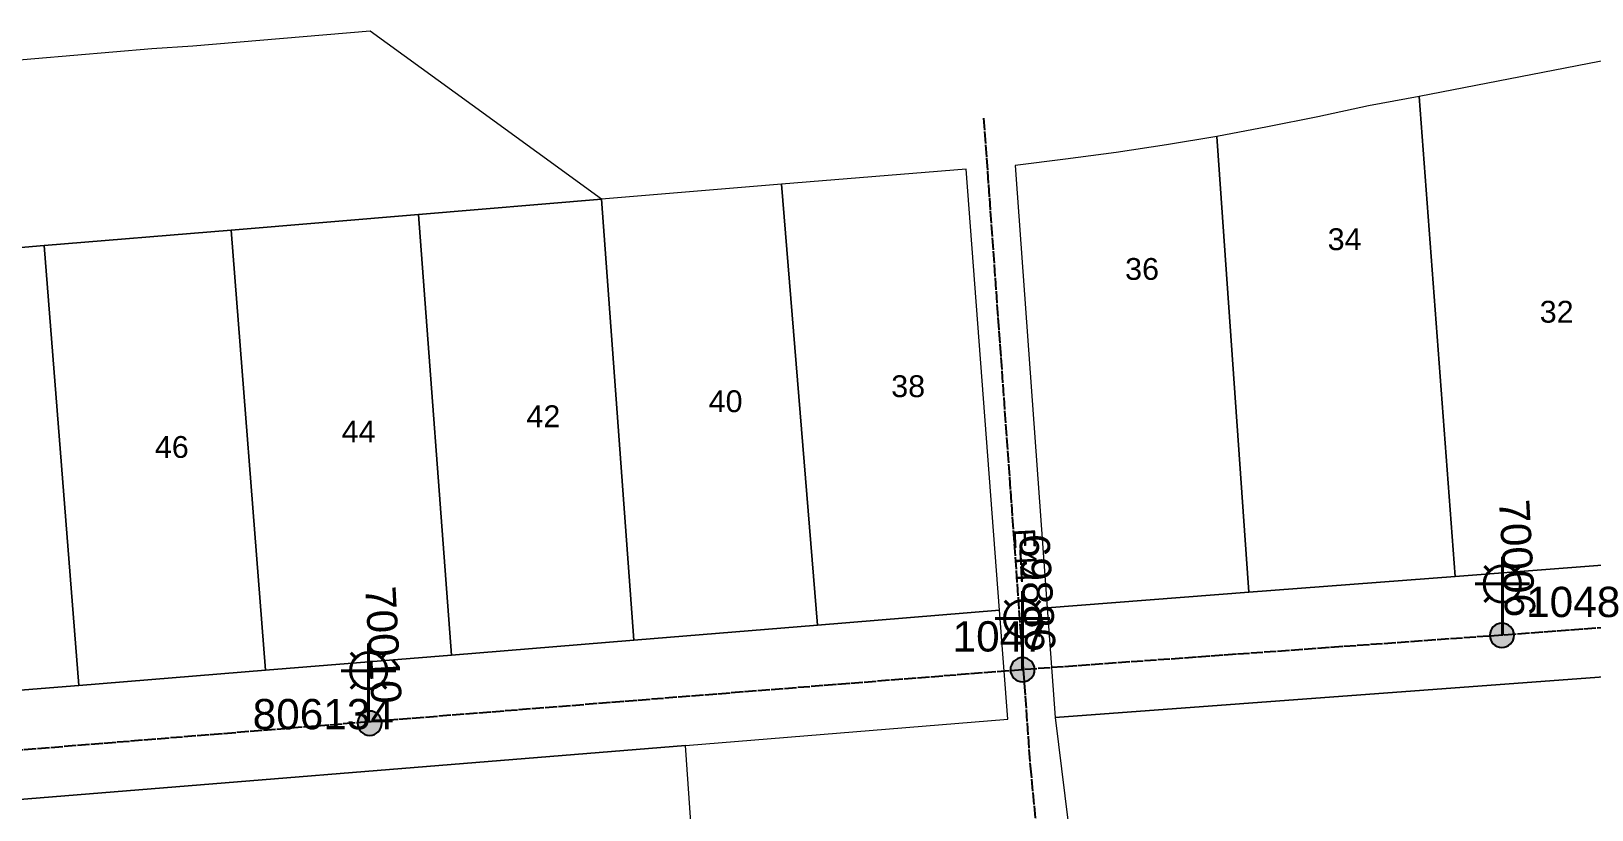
# Model space of a CAD drawing. Header units: metres. Extents: x 307881 to 309377, y 6244646 to 6245709.
# Drawn here: x 308327.4 to 308456.1, y 6245420.1 to 6245484.3 of the extents above; entities that cross this region are included whole.
import ezdxf
from ezdxf.enums import TextEntityAlignment as Align

# ---------------------------------------------------------------- set-up
doc = ezdxf.new("R2010")
doc.units = ezdxf.units.M
doc.linetypes.add('Cable Exist OH', pattern=[1, 1, 0])
doc.layers.get('0').update_dxf_attribs({"color": 6})
for name, color, linetype in [('_User Miscellaneous7', 7, 'Continuous'), ('Equip_SP_SL_EXT', 7, 'Continuous'), ('Mains_LV_EXT', 7, 'Continuous'), ('Mains_SL_EXT', 7, 'Continuous'), ('SupportsOH_SP_TR_HV_LV_SL_EXT', 7, 'Continuous')]:
    doc.layers.add(name, color=color, linetype=linetype)
doc.layers.add('Cadastre Land Parcels_SP_EXT', color=9, linetype='Continuous', lineweight=5)
doc.layers.add('Cadastre Roads_SP_EXT', color=9, linetype='Continuous', lineweight=5)
doc.styles.add('iecARIAL', font='arial.ttf', dxfattribs={"height": 2})
doc.styles.add('POLE_LABEL', font='arial.ttf')
doc.styles.get("Standard").update_dxf_attribs({"font": 'arial.ttf'})

# ---------------------------------------------------------------- blocks, each defined once
blk = doc.blocks.new('SL_LANTERN_EXT')
at = {"lineweight": 40}
for p, q in [((0, 1.97), (0, 6.47)), ((-1.46, 5.68), (-1.06, 5.28)), ((1.46, 5.68), (1.06, 5.28)), ((-2.25, 4.22), (2.25, 4.22)), ((-1.46, 2.76), (-1.06, 3.16)), ((0, 0), (0, 2.72)), ((1.46, 2.76), (1.06, 3.16))]:
    blk.add_line(p, q, dxfattribs=at)
blk.add_circle((0, 4.22), 1.5, dxfattribs=at)
at = {"color": 7, "style": 'iecARIAL', "flags": 8}
blk.add_attdef('ASSET_NUM', (1.5, 1.5), '', height=2.5, dxfattribs=at)
for tag, p, height, flags in [('CONSTRUCTED_VOLTAGE', (0.98, -0.65), 0.2, 9), ('CONTROL_TYPE', (0.98, -0.85), 0.2, 9), ('LANTERN_PURPOSE', (0.98, -1.05), 0.2, 9), ('LANTERN_TYPE', (0.98, -1.25), 0.2, 9), ('NO_PHASES', (0.98, -1.45), 0.2, 9), ('LNUMBER', (2.18, -3.25), 2.5, 8), ('OPERATING_VOLTAGE', (0.98, -1.65), 0.2, 9), ('ORIENTATION', (0.98, -1.85), 0.2, 9), ('OWNED_BY', (0.98, -2.05), 0.2, 9), ('STATE', (0.98, -2.25), 0.2, 9), ('USAGE', (0.98, -2.45), 0.2, 9), ('CEXIST', (0.98, -2.65), 0.2, 9), ('CNEW', (0.98, -2.85), 0.2, 9), ('CNUMBER', (0.98, -3.05), 0.2, 9), ('CREMOVE', (0.98, -3.25), 0.2, 9), ('CREPLACE', (0.98, -3.45), 0.2, 9), ('LKINGHEIGHT', (0.98, -3.65), 0.2, 9), ('LBRACKET', (0.98, -3.85), 0.2, 9), ('LBRACKETVOCAB', (0.98, -4.05), 0.2, 9), ('LCATEGORY', (0.98, -4.25), 0.2, 9), ('LCHARGE1', (0.98, -4.45), 0.2, 9), ('LCHARGE1PERCENT', (0.98, -4.65), 0.2, 9), ('LCHARGE2', (0.98, -4.85), 0.2, 9), ('LCHARGE2PERCENT', (0.98, -5.05), 0.2, 9), ('LCHARGE3', (0.98, -5.25), 0.2, 9), ('LCHARGE3PERCENT', (0.98, -5.45), 0.2, 9), ('LEXIST', (0.98, -5.65), 0.2, 9), ('LLAMP', (0.98, -5.85), 0.2, 9), ('LLAMPVOCAB', (0.98, -6.05), 0.2, 9), ('LMAST', (0.98, -6.25), 0.2, 9), ('LMASTVOCAB', (0.98, -6.45), 0.2, 9), ('LNEW', (0.98, -6.65), 0.2, 9), ('LANTNUMBER', (0.98, -6.85), 0.2, 9), ('LOUTREACH', (0.98, -7.25), 0.2, 9), ('LOUTREACHVOCAB', (0.98, -7.45), 0.2, 9), ('LRATECODE', (0.98, -7.65), 0.2, 9), ('LREMOVE', (0.98, -7.85), 0.2, 9), ('LREPLACE', (0.98, -8.05), 0.2, 9), ('LTYPE', (0.98, -8.25), 0.2, 9), ('LTYPEVOCAB', (0.98, -8.45), 0.2, 9), ('LEGEND', (0.98, -8.65), 0.2, 9), ('LOCATION', (0.98, -8.85), 0.2, 9), ('NOTES', (0.98, -9.05), 0.2, 9), ('STREETNAME', (0.98, -9.25), 0.2, 9), ('SUBURB', (0.98, -9.45), 0.2, 1)]:
    blk.add_attdef(tag, p, '', height=height, dxfattribs=dict(flags=flags))
blk = doc.blocks.new('POLE_EXT')
blk.add_hatch(color=256).paths.add_polyline_path([(-1, 0, 1), (1, 0, 1)])
blk.add_lwpolyline([(-1, 0, 1), (1, 0, 1)], format="xyb", close=True)
for tag, height, flags, p in [('pNumber', 2.5, 8, (-17.84, 2.07)), ('OWNED_BY', 0.2, 9, (1.35, -0.4)), ('SPECIAL_USE', 0.2, 9, (1.35, -0.8)), ('STATE', 0.2, 9, (1.35, -1)), ('PARENT', 0.2, 9, (1.35, -0.6)), ('USAGE', 0.2, 9, (1.35, -1.2)), ('cLV', 0.2, 9, (1.35, -1.4)), ('hDepth', 0.2, 9, (1.35, -1.6)), ('hDia', 0.2, 9, (1.35, -1.8)), ('cHV', 0.2, 9, (1.35, -2)), ('LBRACKET', 0.2, 9, (1.35, -2.2)), ('LExisting', 0.2, 9, (1.35, -2.4)), ('LANTNUMBER', 0.2, 9, (1.35, -2.6)), ('cLinedev', 0.2, 9, (1.35, -3.4)), ('pExisting', 0.2, 9, (1.35, -3.8)), ('LOther', 0.2, 9, (1.35, -2.8)), ('LRemove', 0.2, 9, (1.35, -3)), ('LEGEND', 0.2, 9, (1.35, -3.2)), ('LOCATION', 0.2, 9, (1.35, -3.6)), ('pFooting', 0.2, 9, (1.35, -4.4)), ('pNew', 0.2, 9, (1.35, -4.6)), ('pRelocate', 0.2, 9, (1.35, -5)), ('pRemove', 0.2, 9, (1.35, -5.2)), ('PFNUMBER', 0.2, 9, (1.35, -4)), ('NEWPFNUMBER', 0.2, 9, (1.35, -4.2)), ('pReplace', 0.2, 9, (1.35, -5.4)), ('pStay', 0.2, 9, (1.35, -5.6)), ('pType', 0.2, 9, (1.35, -5.8)), ('cspan', 0.2, 9, (1.35, -6)), ('STREETNAME', 0.2, 9, (1.35, -6.2)), ('SUBURB', 0.2, 9, (1.35, -6.4)), ('OPERATED_BY', 0.2, 9, (1.36, -7.01)), ('NOTES', 0.2, 9, (1.35, -6.6)), ('MAINTAINED_BY', 0.2, 9, (1.36, -6.81))]:
    blk.add_attdef(tag, text='', height=height, dxfattribs=dict(flags=flags)).set_placement(p, align=Align.MIDDLE_LEFT)
at = {"style": 'POLE_LABEL'}
for tag, height, flags, p in [('ASSET_NUM', 2.5, 8, (2, 2)), ('STRUCTURE_PLANT_NUMBER', 0.2, 9, (1.35, 0.03)), ('STREET_CODE', 0.2, 9, (1.35, -0.2))]:
    blk.add_attdef(tag, text='', height=height, dxfattribs=dict(at, flags=flags)).set_placement(p, align=Align.MIDDLE_LEFT)
at = {"flags": 1}
blk.add_attdef('Z', (1.35, -7.33), '', height=0.2, dxfattribs=at)

msp = doc.modelspace()

# ---------------------------------------------------------------- linework, layer by layer
at = {"layer": 'Cadastre Land Parcels_SP_EXT', "linetype": 'Continuous'}
for points in [[(308458.6, 6245482.1), (308441.88, 6245478.88), (308444.85, 6245439.29), (308461.96, 6245440.6), (308458.6, 6245482.1)], [(308444.85, 6245439.29), (308441.88, 6245478.88), (308437.69, 6245478.1), (308433.53, 6245477.19), (308429.36, 6245476.36), (308425.19, 6245475.57), (308427.83, 6245437.99), (308444.85, 6245439.29)], [(308425.19, 6245475.57), (308421.04, 6245474.89), (308416.88, 6245474.26), (308412.71, 6245473.69), (308408.54, 6245473.18), (308411.18, 6245436.71), (308427.83, 6245437.99), (308425.19, 6245475.57)], [(308404.52, 6245472.89), (308389.29, 6245471.64), (308392.24, 6245435.27), (308407.26, 6245436.5), (308404.52, 6245472.89)], [(308392.24, 6245435.27), (308389.29, 6245471.64), (308374.43, 6245470.41), (308377.1, 6245434.04), (308392.24, 6245435.27)], [(308374.43, 6245470.41), (308359.34, 6245469.13), (308362.06, 6245432.81), (308377.1, 6245434.04), (308374.43, 6245470.41)], [(308359.34, 6245469.13), (308343.89, 6245467.85), (308346.71, 6245431.56), (308362.06, 6245432.81), (308359.34, 6245469.13)], [(308346.71, 6245431.56), (308343.89, 6245467.85), (308328.45, 6245466.57), (308331.32, 6245430.31), (308346.71, 6245431.56)], [(308328.45, 6245466.57), (308313.76, 6245465.32), (308316.51, 6245429.11), (308331.32, 6245430.31), (308328.45, 6245466.57)], [(308566.08, 6245444.56), (308565.79, 6245448.56), (308550.44, 6245447.39), (308535.36, 6245446.24), (308520.26, 6245445.08), (308496.04, 6245443.22), (308478.8, 6245441.9), (308461.96, 6245440.6), (308444.85, 6245439.29), (308427.83, 6245437.99), (308411.18, 6245436.71), (308411.86, 6245427.65), (308472.66, 6245432.17), (308510.26, 6245434.97), (308566.48, 6245439.16), (308566.08, 6245444.56)]]:
    msp.add_lwpolyline(points, close=True, dxfattribs=at)
msp.add_lwpolyline([(308320.98, 6245420.45), (308381.36, 6245425.36), (308407.94, 6245427.52), (308407.94, 6245427.52), (308407.26, 6245436.5), (308392.24, 6245435.27), (308377.1, 6245434.04), (308362.06, 6245432.81), (308346.71, 6245431.56), (308331.32, 6245430.31), (308316.51, 6245429.11)], dxfattribs=at)
at = {"layer": 'Cadastre Roads_SP_EXT', "linetype": 'Continuous'}
msp.add_lwpolyline([(308313.76, 6245465.32), (308328.45, 6245466.57), (308343.89, 6245467.85), (308359.34, 6245469.13), (308374.43, 6245470.41), (308374.43, 6245470.41), (308363.76, 6245478.15), (308355.35, 6245484.25), (308340.72, 6245483.02), (308337.33, 6245482.8), (308321.23, 6245481.42)], dxfattribs=at)
for points in [[(308423.35, 6245402.52), (308438.1, 6245403.74), (308454.89, 6245405.15), (308469.81, 6245406.39), (308472.66, 6245432.17), (308411.86, 6245427.65), (308415.05, 6245401.82), (308423.35, 6245402.52)], [(308383.12, 6245400.09), (308382.24, 6245412.72), (308381.36, 6245425.36), (308320.98, 6245420.45), (308322.36, 6245407.22), (308323.75, 6245394.04), (308332.55, 6245394.92), (308347.68, 6245396.46), (308363.12, 6245398.05), (308383.12, 6245400.09)]]:
    msp.add_lwpolyline(points, close=True, dxfattribs=at)
at = {"layer": 'Mains_LV_EXT', "linetype": 'Cable Exist OH'}
msp.add_lwpolyline([(308405.95, 6245477.09), (308409.22, 6245431.61), (308409.79, 6245423.67), (308411.54, 6245405.82)], dxfattribs=at)
at = {"layer": 'Mains_SL_EXT', "linetype": 'Cable Exist OH'}
for points in [[(308489.37, 6245437.48), (308448.74, 6245434.45)], [(308448.74, 6245434.45), (308409.16, 6245431.6)], [(308409.16, 6245431.6), (308355.22, 6245427.3)], [(308355.22, 6245427.3), (308318.82, 6245424.34)]]:
    msp.add_lwpolyline(points, dxfattribs=at)

# ---------------------------------------------------------------- block references
at = {"layer": 'Equip_SP_SL_EXT'}
ref = msp.add_blockref('SL_LANTERN_EXT', (308448.74, 6245434.45), dxfattribs=at)
ref.add_attrib('ASSET_NUM', '70006', dxfattribs={"layer": '0', "height": 2.5, "rotation": 273.1533, "style": 'iecARIAL'}).set_placement((308450.24, 6245435.95), align=Align.MIDDLE_RIGHT)
ref = msp.add_blockref('SL_LANTERN_EXT', (308409.16, 6245431.6), dxfattribs=at)
ref.add_attrib('ASSET_NUM', '69886', dxfattribs={"layer": '0', "height": 2.5, "rotation": 273.1622, "style": 'iecARIAL'}).set_placement((308410.66, 6245433.1), align=Align.MIDDLE_RIGHT)
ref = msp.add_blockref('SL_LANTERN_EXT', (308355.22, 6245427.3), dxfattribs=at)
ref.add_attrib('ASSET_NUM', '70010', dxfattribs={"layer": '0', "height": 2.5, "rotation": 273.1403, "style": 'iecARIAL'}).set_placement((308356.72, 6245428.8), align=Align.MIDDLE_RIGHT)
at = {"layer": 'SupportsOH_SP_TR_HV_LV_SL_EXT'}
ref = msp.add_blockref('POLE_EXT', (308448.7, 6245434.44), dxfattribs=at)
ref.add_attrib('ASSET_NUM', '1048', dxfattribs={"layer": '0', "height": 2.5, "rotation": 0.0107, "style": 'POLE_LABEL'}).set_placement((308450.7, 6245435.19), align=Align.BOTTOM_LEFT)
ref = msp.add_blockref('POLE_EXT', (308409.16, 6245431.6), dxfattribs=at)
ref.add_attrib('ASSET_NUM', '1047', dxfattribs={"layer": '0', "height": 2.5, "style": 'POLE_LABEL'}).set_placement((308411.16, 6245432.35), align=Align.BOTTOM_RIGHT)
ref = msp.add_blockref('POLE_EXT', (308355.31, 6245427.19), dxfattribs=at)
ref.add_attrib('ASSET_NUM', '806134', dxfattribs={"layer": '0', "height": 2.5, "rotation": 0.0076, "style": 'POLE_LABEL'}).set_placement((308357.31, 6245427.94), align=Align.MIDDLE_RIGHT)

# ---------------------------------------------------------------- texts
at = {"layer": '_User Miscellaneous7'}
msp.add_text('E44', height=1.8, rotation=272.9629, dxfattribs=at).set_placement((308408.39, 6245443.21))
at = {"layer": 'Cadastre Land Parcels_SP_EXT'}
for s, p in [('34', (308434.33, 6245466.2)), ('36', (308417.62, 6245463.75)), ('32', (308451.82, 6245460.22)), ('38', (308398.33, 6245454.08)), ('40', (308383.27, 6245452.84)), ('42', (308368.24, 6245451.6)), ('44', (308353, 6245450.34)), ('46', (308337.59, 6245449.07))]:
    msp.add_text(s, height=1.8, dxfattribs=at).set_placement(p)

doc.saveas('drawing.dxf')
